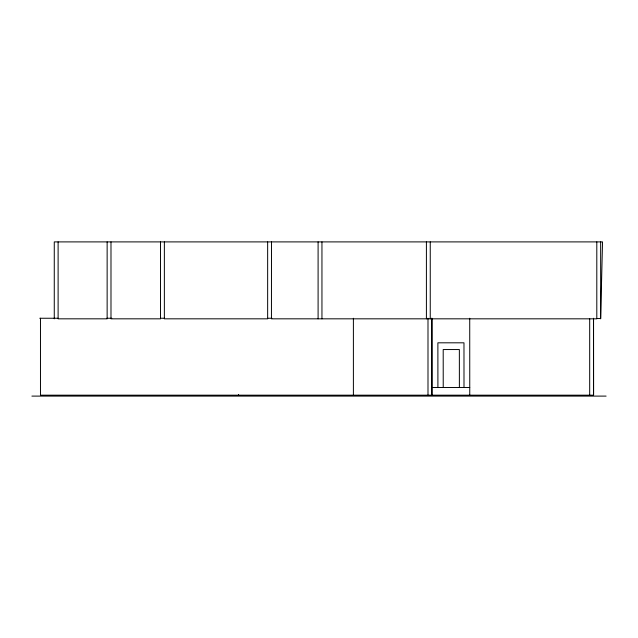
<?xml version="1.0" encoding="UTF-8"?>
<svg xmlns="http://www.w3.org/2000/svg" width="638" height="638" viewBox="0 0 638 638"><rect width="100%" height="100%" fill="white"/><g stroke="black" fill="none" stroke-linecap="round" stroke-linejoin="round"><path stroke-width="0.96" d="M589.687 395.177L589.687 318.825M593.531 318.825L593.531 395.177L40.473 395.177L40.473 318.25M39.763 318.25L58.114 318.25M106.833 318.25L111.802 318.25M160.521 318.25L164.5 318.25M267.896 318.25L271.868 318.25M596.801 318.537L600.653 318.537L602.535 241.898L54.27 241.898L54.27 318.825M431.966 387.481L469.759 387.481M31.9 396.102L606.1 396.102M593.531 318.537L593.563 395.177L593.531 318.25M464.001 387.481L463.978 342.813L437.883 342.813L437.907 387.481M459.384 387.481L459.36 349.544L443.203 349.544L443.227 387.481M600.653 241.898L600.653 318.825M596.801 241.898L596.801 318.825L271.445 318.825L271.493 241.898M469.728 318.25L469.759 395.177M431.942 318.25L431.998 395.177M431.83 318.25L431.83 395.177M430.251 241.898L430.251 318.825M427.994 318.25L427.994 395.177M426.407 241.898L426.407 318.825M353.396 318.25L353.396 395.177M321.951 241.898L321.951 318.825M318.099 241.898L318.099 318.825M267.649 241.898L267.649 318.825L164.365 318.825L164.365 241.898M238.556 394.571L238.556 395.177M160.521 241.898L160.521 318.825L110.988 318.825L110.988 241.898M107.136 241.898L107.136 318.825L58.114 318.825L58.114 241.898"/></g></svg>
